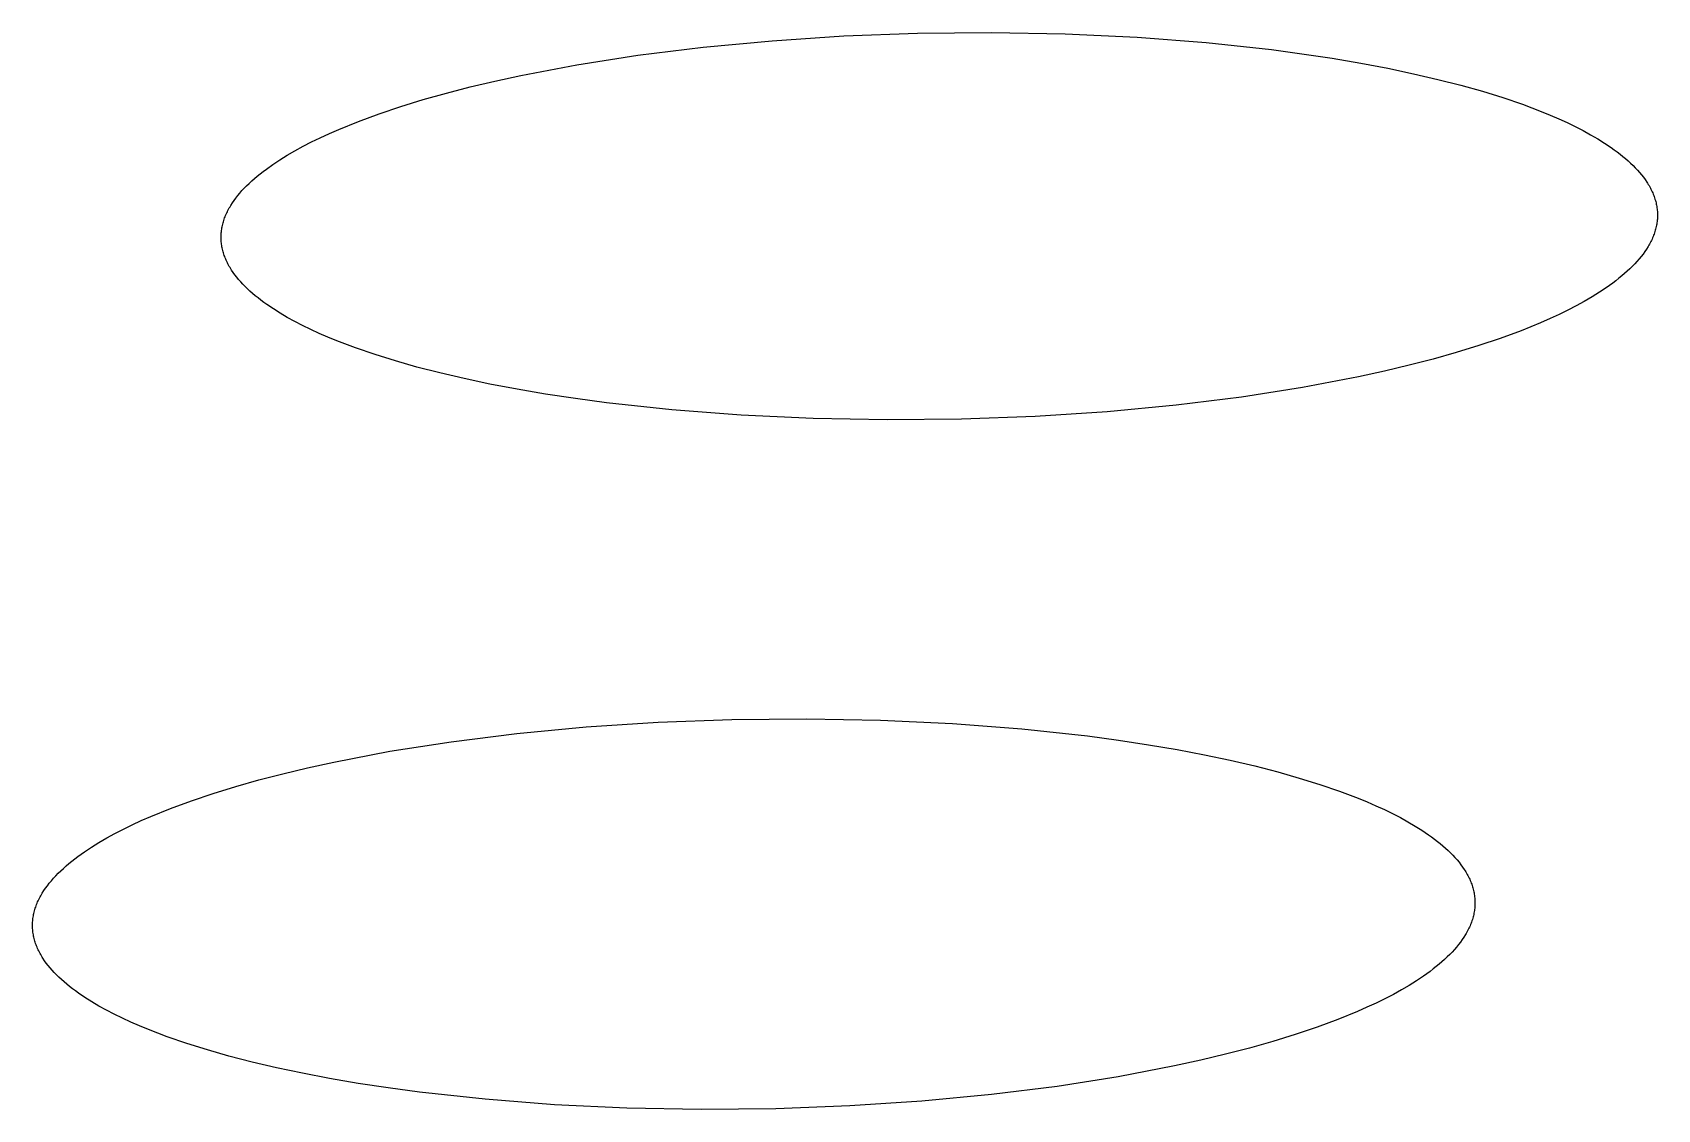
# Model space of a CAD drawing. Header units: millimetres. Extents: x -987 to 2591, y -102 to 2398.
# Drawn here: x -88.17 to -81.44, y 735.03 to 739.49 of the extents above; entities that cross this region are included whole.
import ezdxf

# ---------------------------------------------------------------- set-up
doc = ezdxf.new("R2010")
doc.units = ezdxf.units.MM
doc.header["$MEASUREMENT"] = 0
doc.layers.add('Utwórz2D linie widoczne', color=7, linetype='Continuous', true_color=0x000000)

msp = doc.modelspace()

# ---------------------------------------------------------------- linework, layer by layer
at = {"layer": 'Utwórz2D linie widoczne'}
for p, q in [((-85.3933, 739.4256), (-85.1078, 739.4526)), ((-85.1078, 739.4526), (-84.8107, 739.472)), ((-84.8107, 739.472), (-84.5063, 739.4834)), ((-84.5063, 739.4834), (-84.1992, 739.4864)), ((-84.1992, 739.4864), (-83.8945, 739.4809)), ((-83.8945, 739.4809), (-83.597, 739.4669)), ((-83.597, 739.4669), (-83.311, 739.4449)), ((-83.311, 739.4449), (-83.0406, 739.4156)), ((-85.9157, 739.3527), (-85.6636, 739.392)), ((-85.6636, 739.392), (-85.3933, 739.4256)), ((-83.0406, 739.4156), (-82.7891, 739.3798)), ((-82.7891, 739.3798), (-82.6712, 739.3598)), ((-86.2551, 739.2852), (-86.1473, 739.3087)), ((-86.1473, 739.3087), (-85.9157, 739.3527)), ((-82.6712, 739.3598), (-82.5588, 739.3385)), ((-82.5588, 739.3385), (-82.4522, 739.316)), ((-82.4522, 739.316), (-82.3514, 739.2926)), ((-86.5515, 739.2086), (-86.4556, 739.2356)), ((-86.4556, 739.2356), (-86.3573, 739.261)), ((-86.3573, 739.261), (-86.2551, 739.2852)), ((-82.3514, 739.2926), (-82.2565, 739.2683)), ((-82.2565, 739.2683), (-82.1676, 739.2432)), ((-82.1676, 739.2432), (-82.0832, 739.217)), ((-86.7342, 739.15), (-86.6446, 739.1801)), ((-86.6446, 739.1801), (-86.5515, 739.2086)), ((-82.0832, 739.217), (-82.002, 739.1893)), ((-82.002, 739.1893), (-81.9246, 739.16)), ((-86.9014, 739.0855), (-86.82, 739.1184)), ((-86.82, 739.1184), (-86.7342, 739.15)), ((-81.9246, 739.16), (-81.8874, 739.1448)), ((-81.8874, 739.1448), (-81.8514, 739.1293)), ((-81.8514, 739.1293), (-81.8164, 739.1134)), ((-81.8164, 739.1134), (-81.7828, 739.0971)), ((-81.7828, 739.0971), (-81.7504, 739.0805)), ((-87.0492, 739.0155), (-87.0143, 739.0335)), ((-87.0143, 739.0335), (-86.978, 739.0511)), ((-86.978, 739.0511), (-86.9403, 739.0685)), ((-86.9403, 739.0685), (-86.9014, 739.0855)), ((-81.7504, 739.0805), (-81.7193, 739.0635)), ((-81.7193, 739.0635), (-81.6897, 739.0462)), ((-81.6897, 739.0462), (-81.6614, 739.0286)), ((-87.1451, 738.9598), (-87.1147, 738.9787)), ((-87.1147, 738.9787), (-87.0827, 738.9972)), ((-87.0827, 738.9972), (-87.0492, 739.0155)), ((-81.6614, 739.0286), (-81.6347, 739.0106)), ((-81.6347, 739.0106), (-81.6219, 739.0016)), ((-81.6219, 739.0016), (-81.6096, 738.9924)), ((-81.6096, 738.9924), (-81.5976, 738.9832)), ((-81.5976, 738.9832), (-81.586, 738.9739)), ((-81.586, 738.9739), (-81.5748, 738.9645)), ((-81.5748, 738.9645), (-81.5641, 738.9551)), ((-87.2387, 738.8921), (-87.2266, 738.9019)), ((-87.2266, 738.9019), (-87.2141, 738.9117)), ((-87.2141, 738.9117), (-87.2011, 738.9214)), ((-87.2011, 738.9214), (-87.1739, 738.9408)), ((-87.1739, 738.9408), (-87.1451, 738.9598)), ((-81.5641, 738.9551), (-81.5538, 738.9456)), ((-81.5538, 738.9456), (-81.5439, 738.9361)), ((-81.5439, 738.9361), (-81.5344, 738.9265)), ((-81.5344, 738.9265), (-81.5254, 738.9168)), ((-81.5254, 738.9168), (-81.5168, 738.9071)), ((-81.5168, 738.9071), (-81.5087, 738.8973)), ((-81.5087, 738.8973), (-81.501, 738.8875)), ((-87.3108, 738.8219), (-87.3019, 738.832)), ((-87.3019, 738.832), (-87.2925, 738.8421)), ((-87.2925, 738.8421), (-87.2826, 738.8522)), ((-87.2826, 738.8522), (-87.2723, 738.8622)), ((-87.2723, 738.8622), (-87.2616, 738.8722)), ((-87.2616, 738.8722), (-87.2504, 738.8822)), ((-87.2504, 738.8822), (-87.2387, 738.8921)), ((-81.501, 738.8875), (-81.4938, 738.8776)), ((-81.4938, 738.8776), (-81.487, 738.8676)), ((-81.487, 738.8676), (-81.4838, 738.8627)), ((-81.4838, 738.8627), (-81.4807, 738.8577)), ((-81.4807, 738.8577), (-81.4778, 738.8527)), ((-81.4778, 738.8527), (-81.4749, 738.8477)), ((-81.4749, 738.8477), (-81.4722, 738.8426)), ((-81.4722, 738.8426), (-81.4696, 738.8376)), ((-81.4696, 738.8376), (-81.4671, 738.8326)), ((-81.4671, 738.8326), (-81.4647, 738.8275)), ((-87.3543, 738.7604), (-87.3513, 738.7655)), ((-87.3513, 738.7655), (-87.3482, 738.7707)), ((-87.3482, 738.7707), (-87.3417, 738.781)), ((-87.3417, 738.781), (-87.3347, 738.7912)), ((-87.3347, 738.7912), (-87.3272, 738.8015)), ((-87.3272, 738.8015), (-87.3192, 738.8117)), ((-87.3192, 738.8117), (-87.3108, 738.8219)), ((-81.4647, 738.8275), (-81.4624, 738.8224)), ((-81.4624, 738.8224), (-81.4603, 738.8174)), ((-81.4603, 738.8174), (-81.4583, 738.8123)), ((-81.4583, 738.8123), (-81.4564, 738.8072)), ((-81.4564, 738.8072), (-81.4546, 738.8021)), ((-81.4546, 738.8021), (-81.453, 738.797)), ((-81.453, 738.797), (-81.4514, 738.7919)), ((-81.4514, 738.7919), (-81.45, 738.7868)), ((-81.45, 738.7868), (-81.4487, 738.7817)), ((-81.4487, 738.7817), (-81.4476, 738.7765)), ((-81.4476, 738.7765), (-81.4465, 738.7714)), ((-81.4465, 738.7714), (-81.4456, 738.7662)), ((-81.4456, 738.7662), (-81.4448, 738.7611)), ((-81.4448, 738.7611), (-81.4441, 738.7559)), ((-87.3816, 738.6931), (-87.3803, 738.6983)), ((-87.3803, 738.6983), (-87.3788, 738.7034)), ((-87.3788, 738.7034), (-87.3772, 738.7086)), ((-87.3772, 738.7086), (-87.3754, 738.7138)), ((-87.3754, 738.7138), (-87.3736, 738.719)), ((-87.3736, 738.719), (-87.3716, 738.7242)), ((-87.3716, 738.7242), (-87.3695, 738.7294)), ((-87.3695, 738.7294), (-87.3673, 738.7345)), ((-87.3673, 738.7345), (-87.3649, 738.7397)), ((-87.3649, 738.7397), (-87.3624, 738.7449)), ((-87.3624, 738.7449), (-87.3598, 738.7501)), ((-87.3598, 738.7501), (-87.3571, 738.7552)), ((-87.3571, 738.7552), (-87.3543, 738.7604)), ((-81.4457, 738.6938), (-81.4467, 738.6887)), ((-81.4449, 738.699), (-81.4457, 738.6938)), ((-81.4442, 738.7042), (-81.4449, 738.699)), ((-81.4437, 738.7094), (-81.4442, 738.7042)), ((-81.4441, 738.7559), (-81.4436, 738.7508)), ((-81.4432, 738.7146), (-81.4437, 738.7094)), ((-81.4436, 738.7508), (-81.4432, 738.7456)), ((-81.4432, 738.7456), (-81.4429, 738.7405)), ((-81.4429, 738.7198), (-81.4432, 738.7146)), ((-81.4429, 738.7405), (-81.4427, 738.7353)), ((-81.4427, 738.7249), (-81.4429, 738.7198)), ((-81.4427, 738.7353), (-81.4426, 738.7301)), ((-81.4426, 738.7301), (-81.4427, 738.7249)), ((-87.3884, 738.6412), (-87.3883, 738.6464)), ((-87.3884, 738.636), (-87.3884, 738.6412)), ((-87.3882, 738.6309), (-87.3884, 738.636)), ((-87.3883, 738.6464), (-87.388, 738.6516)), ((-87.388, 738.6257), (-87.3882, 738.6309)), ((-87.388, 738.6516), (-87.3877, 738.6568)), ((-87.3877, 738.6568), (-87.3872, 738.6619)), ((-87.3872, 738.6619), (-87.3866, 738.6671)), ((-87.3866, 738.6671), (-87.3858, 738.6723)), ((-87.3858, 738.6723), (-87.385, 738.6775)), ((-87.385, 738.6775), (-87.384, 738.6827)), ((-87.384, 738.6827), (-87.3829, 738.6879)), ((-87.3829, 738.6879), (-87.3816, 738.6931)), ((-81.4677, 738.6264), (-81.4702, 738.6213)), ((-81.4652, 738.6316), (-81.4677, 738.6264)), ((-81.4629, 738.6368), (-81.4652, 738.6316)), ((-81.4608, 738.642), (-81.4629, 738.6368)), ((-81.4587, 738.6472), (-81.4608, 738.642)), ((-81.4568, 738.6523), (-81.4587, 738.6472)), ((-81.4549, 738.6575), (-81.4568, 738.6523)), ((-81.4533, 738.6627), (-81.4549, 738.6575)), ((-81.4517, 738.6679), (-81.4533, 738.6627)), ((-81.4503, 738.6731), (-81.4517, 738.6679)), ((-81.4489, 738.6783), (-81.4503, 738.6731)), ((-81.4477, 738.6835), (-81.4489, 738.6783)), ((-81.4467, 738.6887), (-81.4477, 738.6835)), ((-87.3876, 738.6205), (-87.388, 738.6257)), ((-87.3871, 738.6154), (-87.3876, 738.6205)), ((-87.3865, 738.6102), (-87.3871, 738.6154)), ((-87.3857, 738.6051), (-87.3865, 738.6102)), ((-87.3849, 738.5999), (-87.3857, 738.6051)), ((-87.3839, 738.5948), (-87.3849, 738.5999)), ((-87.3827, 738.5897), (-87.3839, 738.5948)), ((-87.3815, 738.5845), (-87.3827, 738.5897)), ((-87.3801, 738.5794), (-87.3815, 738.5845)), ((-87.3786, 738.5743), (-87.3801, 738.5794)), ((-87.377, 738.5692), (-87.3786, 738.5743)), ((-87.3753, 738.5641), (-87.377, 738.5692)), ((-87.3735, 738.559), (-87.3753, 738.5641)), ((-87.3715, 738.5539), (-87.3735, 738.559)), ((-81.5103, 738.5596), (-81.5187, 738.5494)), ((-81.5024, 738.5698), (-81.5103, 738.5596)), ((-81.495, 738.5801), (-81.5024, 738.5698)), ((-81.4881, 738.5903), (-81.495, 738.5801)), ((-81.4816, 738.6006), (-81.4881, 738.5903)), ((-81.4786, 738.6058), (-81.4816, 738.6006)), ((-81.4757, 738.6109), (-81.4786, 738.6058)), ((-81.4729, 738.6161), (-81.4757, 738.6109)), ((-81.4702, 738.6213), (-81.4729, 738.6161)), ((-87.3694, 738.5489), (-87.3715, 738.5539)), ((-87.3672, 738.5438), (-87.3694, 738.5489)), ((-87.3648, 738.5387), (-87.3672, 738.5438)), ((-87.3624, 738.5337), (-87.3648, 738.5387)), ((-87.3598, 738.5286), (-87.3624, 738.5337)), ((-87.3571, 738.5236), (-87.3598, 738.5286)), ((-87.3543, 738.5186), (-87.3571, 738.5236)), ((-87.3514, 738.5136), (-87.3543, 738.5186)), ((-87.3483, 738.5086), (-87.3514, 738.5136)), ((-87.3452, 738.5036), (-87.3483, 738.5086)), ((-87.3385, 738.4937), (-87.3452, 738.5036)), ((-87.3314, 738.4838), (-87.3385, 738.4937)), ((-81.5675, 738.499), (-81.5786, 738.4891)), ((-81.5568, 738.509), (-81.5675, 738.499)), ((-81.5466, 738.5191), (-81.5568, 738.509)), ((-81.5368, 738.5292), (-81.5466, 738.5191)), ((-81.5275, 738.5393), (-81.5368, 738.5292)), ((-81.5187, 738.5494), (-81.5275, 738.5393)), ((-87.3238, 738.4739), (-87.3314, 738.4838)), ((-87.3157, 738.4641), (-87.3238, 738.4739)), ((-87.3072, 738.4544), (-87.3157, 738.4641)), ((-87.2983, 738.4447), (-87.3072, 738.4544)), ((-87.2889, 738.4351), (-87.2983, 738.4447)), ((-87.2791, 738.4255), (-87.2889, 738.4351)), ((-87.2688, 738.416), (-87.2791, 738.4255)), ((-81.6546, 738.4304), (-81.6833, 738.4113)), ((-81.6409, 738.44), (-81.6546, 738.4304)), ((-81.6276, 738.4497), (-81.6409, 738.44)), ((-81.6147, 738.4595), (-81.6276, 738.4497)), ((-81.6022, 738.4693), (-81.6147, 738.4595)), ((-81.5902, 738.4792), (-81.6022, 738.4693)), ((-81.5786, 738.4891), (-81.5902, 738.4792)), ((-87.2581, 738.4066), (-87.2688, 738.416)), ((-87.247, 738.3972), (-87.2581, 738.4066)), ((-87.2355, 738.3879), (-87.247, 738.3972)), ((-87.2236, 738.3787), (-87.2355, 738.3879)), ((-87.2113, 738.3695), (-87.2236, 738.3787)), ((-87.1986, 738.3604), (-87.2113, 738.3695)), ((-87.172, 738.3424), (-87.1986, 738.3604)), ((-81.7455, 738.3738), (-81.7788, 738.3555)), ((-81.7136, 738.3924), (-81.7455, 738.3738)), ((-81.6833, 738.4113), (-81.7136, 738.3924)), ((-87.1439, 738.3248), (-87.172, 738.3424)), ((-87.1143, 738.3074), (-87.1439, 738.3248)), ((-87.0834, 738.2904), (-87.1143, 738.3074)), ((-87.0511, 738.2738), (-87.0834, 738.2904)), ((-81.8874, 738.3025), (-81.9263, 738.2854)), ((-81.8499, 738.3198), (-81.8874, 738.3025)), ((-81.8137, 738.3375), (-81.8499, 738.3198)), ((-81.7788, 738.3555), (-81.8137, 738.3375)), ((-87.0175, 738.2574), (-87.0511, 738.2738)), ((-86.9826, 738.2415), (-87.0175, 738.2574)), ((-86.9467, 738.2259), (-86.9826, 738.2415)), ((-86.9095, 738.2106), (-86.9467, 738.2259)), ((-82.0076, 738.2523), (-82.0932, 738.2207)), ((-81.9263, 738.2854), (-82.0076, 738.2523)), ((-86.8322, 738.1813), (-86.9095, 738.2106)), ((-86.7511, 738.1535), (-86.8322, 738.1813)), ((-82.2758, 738.1619), (-82.3717, 738.1349)), ((-82.1828, 738.1906), (-82.2758, 738.1619)), ((-82.0932, 738.2207), (-82.1828, 738.1906)), ((-86.6667, 738.1272), (-86.7511, 738.1535)), ((-86.5778, 738.1021), (-86.6667, 738.1272)), ((-86.483, 738.0777), (-86.5778, 738.1021)), ((-82.47, 738.1094), (-82.5723, 738.085)), ((-82.3717, 738.1349), (-82.47, 738.1094)), ((-86.3821, 738.0541), (-86.483, 738.0777)), ((-86.2754, 738.0316), (-86.3821, 738.0541)), ((-86.163, 738.0102), (-86.2754, 738.0316)), ((-82.6801, 738.0615), (-82.912, 738.0173)), ((-82.5723, 738.085), (-82.6801, 738.0615)), ((-86.0449, 737.9901), (-86.163, 738.0102)), ((-85.9215, 737.9713), (-86.0449, 737.9901)), ((-85.793, 737.9541), (-85.9215, 737.9713)), ((-85.5221, 737.9247), (-85.793, 737.9541)), ((-83.1644, 737.9778), (-83.4351, 737.9441)), ((-82.912, 738.0173), (-83.1644, 737.9778)), ((-85.2356, 737.9027), (-85.5221, 737.9247)), ((-84.9373, 737.8886), (-85.2356, 737.9027)), ((-84.6319, 737.883), (-84.9373, 737.8886)), ((-84.019, 737.8975), (-84.3242, 737.886)), ((-83.7212, 737.9171), (-84.019, 737.8975)), ((-83.4351, 737.9441), (-83.7212, 737.9171)), ((-84.3242, 737.886), (-84.6319, 737.883)), ((-86.1647, 736.5855), (-85.8779, 736.6126)), ((-85.8779, 736.6126), (-85.5795, 736.6323)), ((-85.5795, 736.6323), (-85.2738, 736.6438)), ((-85.2738, 736.6438), (-84.9655, 736.6468)), ((-84.9655, 736.6468), (-84.6595, 736.6412)), ((-84.6595, 736.6412), (-84.3607, 736.6271)), ((-84.3607, 736.6271), (-84.0736, 736.6049)), ((-86.6893, 736.5119), (-86.4361, 736.5516)), ((-86.4361, 736.5516), (-86.1647, 736.5855)), ((-84.0736, 736.6049), (-83.8021, 736.5754)), ((-83.8021, 736.5754), (-83.6732, 736.5581)), ((-83.6732, 736.5581), (-83.5495, 736.5393)), ((-86.922, 736.4675), (-86.6893, 736.5119)), ((-83.5495, 736.5393), (-83.4311, 736.5191)), ((-83.4311, 736.5191), (-83.3183, 736.4976)), ((-83.3183, 736.4976), (-83.2112, 736.475)), ((-83.2112, 736.475), (-83.11, 736.4513)), ((-87.2316, 736.3938), (-87.1328, 736.4194)), ((-87.1328, 736.4194), (-87.0302, 736.4439)), ((-87.0302, 736.4439), (-86.922, 736.4675)), ((-83.11, 736.4513), (-83.0148, 736.4268)), ((-83.0148, 736.4268), (-82.9256, 736.4015)), ((-87.4214, 736.3378), (-87.328, 736.3666)), ((-87.328, 736.3666), (-87.2316, 736.3938)), ((-82.9256, 736.4015), (-82.8408, 736.3751)), ((-82.8408, 736.3751), (-82.7593, 736.3471)), ((-82.7593, 736.3471), (-82.6816, 736.3176)), ((-87.6795, 736.2424), (-87.5977, 736.2757)), ((-87.5977, 736.2757), (-87.5115, 736.3075)), ((-87.5115, 736.3075), (-87.4214, 736.3378)), ((-82.6816, 736.3176), (-82.6443, 736.3023)), ((-82.6443, 736.3023), (-82.6081, 736.2866)), ((-82.6081, 736.2866), (-82.5731, 736.2706)), ((-87.7929, 736.19), (-87.7564, 736.2078)), ((-87.7564, 736.2078), (-87.7186, 736.2253)), ((-87.7186, 736.2253), (-87.6795, 736.2424)), ((-82.5731, 736.2706), (-82.5393, 736.2541)), ((-82.5393, 736.2541), (-82.5067, 736.2374)), ((-82.5067, 736.2374), (-82.4756, 736.2203)), ((-82.4756, 736.2203), (-82.4458, 736.2028)), ((-87.8938, 736.1347), (-87.8616, 736.1534)), ((-87.8616, 736.1534), (-87.828, 736.1719)), ((-87.828, 736.1719), (-87.7929, 736.19)), ((-82.4458, 736.2028), (-82.4175, 736.185)), ((-82.4175, 736.185), (-82.3907, 736.167)), ((-82.3907, 736.167), (-82.3779, 736.1578)), ((-82.3779, 736.1578), (-82.3654, 736.1486)), ((-82.3654, 736.1486), (-82.3534, 736.1393)), ((-82.3534, 736.1393), (-82.3418, 736.1299)), ((-87.9937, 736.0672), (-87.9807, 736.077)), ((-87.9807, 736.077), (-87.9533, 736.0965)), ((-87.9533, 736.0965), (-87.9244, 736.1157)), ((-87.9244, 736.1157), (-87.8938, 736.1347)), ((-82.3418, 736.1299), (-82.3306, 736.1205)), ((-82.3306, 736.1205), (-82.3198, 736.111)), ((-82.3198, 736.111), (-82.3095, 736.1014)), ((-82.3095, 736.1014), (-82.2995, 736.0918)), ((-82.2995, 736.0918), (-82.29, 736.0821)), ((-82.29, 736.0821), (-82.281, 736.0723)), ((-82.281, 736.0723), (-82.2724, 736.0625)), ((-88.0725, 735.997), (-88.0626, 736.0072)), ((-88.0626, 736.0072), (-88.0522, 736.0173)), ((-88.0522, 736.0173), (-88.0414, 736.0274)), ((-88.0414, 736.0274), (-88.0301, 736.0374)), ((-88.0301, 736.0374), (-88.0184, 736.0474)), ((-88.0184, 736.0474), (-88.0063, 736.0573)), ((-88.0063, 736.0573), (-87.9937, 736.0672)), ((-82.2724, 736.0625), (-82.2642, 736.0527)), ((-82.2642, 736.0527), (-82.2565, 736.0428)), ((-82.2565, 736.0428), (-82.2493, 736.0328)), ((-82.2493, 736.0328), (-82.2425, 736.0228)), ((-82.2425, 736.0228), (-82.2393, 736.0178)), ((-82.2393, 736.0178), (-82.2362, 736.0127)), ((-82.2362, 736.0127), (-82.2332, 736.0077)), ((-82.2332, 736.0077), (-82.2304, 736.0026)), ((-88.122, 735.9354), (-88.1149, 735.9457)), ((-88.1149, 735.9457), (-88.1074, 735.956)), ((-88.1074, 735.956), (-88.0994, 735.9663)), ((-88.0994, 735.9663), (-88.0909, 735.9766)), ((-88.0909, 735.9766), (-88.0819, 735.9868)), ((-88.0819, 735.9868), (-88.0725, 735.997)), ((-82.2304, 736.0026), (-82.2276, 735.9975)), ((-82.2276, 735.9975), (-82.225, 735.9925)), ((-82.225, 735.9925), (-82.2225, 735.9874)), ((-82.2225, 735.9874), (-82.2201, 735.9823)), ((-82.2201, 735.9823), (-82.2179, 735.9772)), ((-82.2179, 735.9772), (-82.2157, 735.9721)), ((-82.2157, 735.9721), (-82.2137, 735.9669)), ((-82.2137, 735.9669), (-82.2118, 735.9618)), ((-82.2118, 735.9618), (-82.21, 735.9567)), ((-82.21, 735.9567), (-82.2084, 735.9515)), ((-82.2084, 735.9515), (-82.2069, 735.9464)), ((-82.2069, 735.9464), (-82.2054, 735.9412)), ((-82.2054, 735.9412), (-82.2042, 735.9361)), ((-82.2042, 735.9361), (-82.203, 735.9309)), ((-88.1559, 735.8676), (-88.1541, 735.8729)), ((-88.1541, 735.8729), (-88.1521, 735.8781)), ((-88.1521, 735.8781), (-88.15, 735.8833)), ((-88.15, 735.8833), (-88.1477, 735.8885)), ((-88.1477, 735.8885), (-88.1453, 735.8938)), ((-88.1453, 735.8938), (-88.1429, 735.899)), ((-88.1429, 735.899), (-88.1402, 735.9042)), ((-88.1402, 735.9042), (-88.1375, 735.9094)), ((-88.1375, 735.9094), (-88.1346, 735.9146)), ((-88.1346, 735.9146), (-88.1317, 735.9198)), ((-88.1317, 735.9198), (-88.1286, 735.925)), ((-88.1286, 735.925), (-88.122, 735.9354)), ((-82.203, 735.9309), (-82.202, 735.9257)), ((-82.202, 735.9257), (-82.201, 735.9205)), ((-82.201, 735.9205), (-82.2002, 735.9153)), ((-82.2002, 735.9153), (-82.1996, 735.9101)), ((-82.1996, 735.9101), (-82.199, 735.9049)), ((-82.1987, 735.8684), (-82.1992, 735.8632)), ((-82.199, 735.9049), (-82.1986, 735.8997)), ((-82.1984, 735.8736), (-82.1987, 735.8684)), ((-82.1986, 735.8997), (-82.1983, 735.8945)), ((-82.1982, 735.8789), (-82.1984, 735.8736)), ((-82.1983, 735.8945), (-82.1981, 735.8893)), ((-82.1981, 735.8841), (-82.1982, 735.8789)), ((-82.1981, 735.8893), (-82.1981, 735.8841)), ((-88.1689, 735.7997), (-88.1687, 735.8049)), ((-88.1687, 735.8049), (-88.1683, 735.8101)), ((-88.1683, 735.8101), (-88.1678, 735.8153)), ((-88.1678, 735.8153), (-88.1672, 735.8206)), ((-88.1672, 735.8206), (-88.1664, 735.8258)), ((-88.1664, 735.8258), (-88.1655, 735.831)), ((-88.1655, 735.831), (-88.1645, 735.8363)), ((-88.1645, 735.8363), (-88.1634, 735.8415)), ((-88.1634, 735.8415), (-88.1622, 735.8467)), ((-88.1622, 735.8467), (-88.1608, 735.852)), ((-88.1608, 735.852), (-88.1593, 735.8572)), ((-88.1593, 735.8572), (-88.1577, 735.8624)), ((-88.1577, 735.8624), (-88.1559, 735.8676)), ((-82.2124, 735.8056), (-82.2143, 735.8004)), ((-82.2105, 735.8109), (-82.2124, 735.8056)), ((-82.2088, 735.8161), (-82.2105, 735.8109)), ((-82.2073, 735.8213), (-82.2088, 735.8161)), ((-82.2058, 735.8266), (-82.2073, 735.8213)), ((-82.2045, 735.8318), (-82.2058, 735.8266)), ((-82.2033, 735.837), (-82.2045, 735.8318)), ((-82.2022, 735.8423), (-82.2033, 735.837)), ((-82.2013, 735.8475), (-82.2022, 735.8423)), ((-82.2004, 735.8527), (-82.2013, 735.8475)), ((-82.1997, 735.858), (-82.2004, 735.8527)), ((-82.1992, 735.8632), (-82.1997, 735.858)), ((-88.169, 735.7944), (-88.1689, 735.7997)), ((-88.169, 735.7892), (-88.169, 735.7944)), ((-88.1689, 735.784), (-88.169, 735.7892)), ((-88.1687, 735.7788), (-88.1689, 735.784)), ((-88.1683, 735.7736), (-88.1687, 735.7788)), ((-88.1678, 735.7684), (-88.1683, 735.7736)), ((-88.1672, 735.7632), (-88.1678, 735.7684)), ((-88.1664, 735.758), (-88.1672, 735.7632)), ((-88.1655, 735.7528), (-88.1664, 735.758)), ((-88.1645, 735.7476), (-88.1655, 735.7528)), ((-88.1634, 735.7424), (-88.1645, 735.7476)), ((-88.1622, 735.7373), (-88.1634, 735.7424)), ((-88.1608, 735.7321), (-88.1622, 735.7373)), ((-82.2439, 735.7431), (-82.2509, 735.7328)), ((-82.2374, 735.7535), (-82.2439, 735.7431)), ((-82.2344, 735.7587), (-82.2374, 735.7535)), ((-82.2314, 735.7639), (-82.2344, 735.7587)), ((-82.2286, 735.7691), (-82.2314, 735.7639)), ((-82.2259, 735.7743), (-82.2286, 735.7691)), ((-82.2234, 735.7795), (-82.2259, 735.7743)), ((-82.2209, 735.7848), (-82.2234, 735.7795)), ((-82.2186, 735.79), (-82.2209, 735.7848)), ((-82.2164, 735.7952), (-82.2186, 735.79)), ((-82.2143, 735.8004), (-82.2164, 735.7952)), ((-88.1593, 735.727), (-88.1608, 735.7321)), ((-88.1577, 735.7218), (-88.1593, 735.727)), ((-88.156, 735.7167), (-88.1577, 735.7218)), ((-88.1541, 735.7115), (-88.156, 735.7167)), ((-88.1522, 735.7064), (-88.1541, 735.7115)), ((-88.1501, 735.7013), (-88.1522, 735.7064)), ((-88.1478, 735.6962), (-88.1501, 735.7013)), ((-88.1455, 735.6911), (-88.1478, 735.6962)), ((-88.143, 735.686), (-88.1455, 735.6911)), ((-88.1405, 735.6809), (-88.143, 735.686)), ((-88.1378, 735.6758), (-88.1405, 735.6809)), ((-88.135, 735.6708), (-88.1378, 735.6758)), ((-88.132, 735.6657), (-88.135, 735.6708)), ((-82.3027, 735.6713), (-82.313, 735.6611)), ((-82.2929, 735.6814), (-82.3027, 735.6713)), ((-82.2836, 735.6916), (-82.2929, 735.6814)), ((-82.2747, 735.7019), (-82.2836, 735.6916)), ((-82.2663, 735.7121), (-82.2747, 735.7019)), ((-82.2583, 735.7224), (-82.2663, 735.7121)), ((-82.2509, 735.7328), (-82.2583, 735.7224)), ((-88.129, 735.6607), (-88.132, 735.6657)), ((-88.1258, 735.6556), (-88.129, 735.6607)), ((-88.1191, 735.6456), (-88.1258, 735.6556)), ((-88.112, 735.6356), (-88.1191, 735.6456)), ((-88.1043, 735.6257), (-88.112, 735.6356)), ((-88.0963, 735.6158), (-88.1043, 735.6257)), ((-88.0877, 735.606), (-88.0963, 735.6158)), ((-88.0788, 735.5963), (-88.0877, 735.606)), ((-82.3841, 735.6013), (-82.3975, 735.5916)), ((-82.3712, 735.6112), (-82.3841, 735.6013)), ((-82.3586, 735.6211), (-82.3712, 735.6112)), ((-82.3466, 735.631), (-82.3586, 735.6211)), ((-82.3349, 735.641), (-82.3466, 735.631)), ((-82.3237, 735.651), (-82.3349, 735.641)), ((-82.313, 735.6611), (-82.3237, 735.651)), ((-88.0694, 735.5866), (-88.0788, 735.5963)), ((-88.0595, 735.5769), (-88.0694, 735.5866)), ((-88.0492, 735.5673), (-88.0595, 735.5769)), ((-88.0385, 735.5578), (-88.0492, 735.5673)), ((-88.0274, 735.5484), (-88.0385, 735.5578)), ((-88.0158, 735.539), (-88.0274, 735.5484)), ((-88.0039, 735.5297), (-88.0158, 735.539)), ((-82.4706, 735.5435), (-82.5026, 735.5248)), ((-82.4401, 735.5626), (-82.4706, 735.5435)), ((-82.4113, 735.5818), (-82.4401, 735.5626)), ((-82.3975, 735.5916), (-82.4113, 735.5818)), ((-87.9915, 735.5204), (-88.0039, 735.5297)), ((-87.9787, 735.5112), (-87.9915, 735.5204)), ((-87.9521, 735.4931), (-87.9787, 735.5112)), ((-87.9239, 735.4753), (-87.9521, 735.4931)), ((-87.8942, 735.4578), (-87.9239, 735.4753)), ((-82.6075, 735.4703), (-82.6453, 735.4528)), ((-82.5711, 735.4882), (-82.6075, 735.4703)), ((-82.5361, 735.5063), (-82.5711, 735.4882)), ((-82.5026, 735.5248), (-82.5361, 735.5063)), ((-87.8631, 735.4407), (-87.8942, 735.4578)), ((-87.8307, 735.4239), (-87.8631, 735.4407)), ((-87.797, 735.4074), (-87.8307, 735.4239)), ((-87.762, 735.3913), (-87.797, 735.4074)), ((-82.7659, 735.4023), (-82.852, 735.3704)), ((-82.6843, 735.4356), (-82.7659, 735.4023)), ((-82.6453, 735.4528), (-82.6843, 735.4356)), ((-87.7259, 735.3756), (-87.762, 735.3913)), ((-87.6887, 735.3602), (-87.7259, 735.3756)), ((-87.611, 735.3306), (-87.6887, 735.3602)), ((-87.5296, 735.3026), (-87.611, 735.3306)), ((-82.942, 735.34), (-83.0354, 735.3111)), ((-82.852, 735.3704), (-82.942, 735.34)), ((-87.4449, 735.2761), (-87.5296, 735.3026)), ((-87.3557, 735.2507), (-87.4449, 735.2761)), ((-83.1317, 735.2838), (-83.2305, 735.2581)), ((-83.0354, 735.3111), (-83.1317, 735.2838)), ((-87.2604, 735.2261), (-87.3557, 735.2507)), ((-87.1592, 735.2024), (-87.2604, 735.2261)), ((-87.0521, 735.1796), (-87.1592, 735.2024)), ((-83.4415, 735.2098), (-83.6745, 735.1652)), ((-83.3332, 735.2336), (-83.4415, 735.2098)), ((-83.2305, 735.2581), (-83.3332, 735.2336)), ((-86.9392, 735.1581), (-87.0521, 735.1796)), ((-86.8206, 735.1378), (-86.9392, 735.1581)), ((-86.6967, 735.1189), (-86.8206, 735.1378)), ((-83.6745, 735.1652), (-83.928, 735.1254)), ((-86.5677, 735.1015), (-86.6967, 735.1189)), ((-86.2957, 735.0719), (-86.5677, 735.1015)), ((-86.008, 735.0496), (-86.2957, 735.0719)), ((-84.4873, 735.0641), (-84.7863, 735.0444)), ((-84.1999, 735.0914), (-84.4873, 735.0641)), ((-83.928, 735.1254), (-84.1999, 735.0914)), ((-85.7085, 735.0355), (-86.008, 735.0496)), ((-85.4018, 735.0298), (-85.7085, 735.0355)), ((-85.0927, 735.0328), (-85.4018, 735.0298)), ((-84.7863, 735.0444), (-85.0927, 735.0328))]:
    msp.add_line(p, q, dxfattribs=at)

doc.saveas('drawing.dxf')
